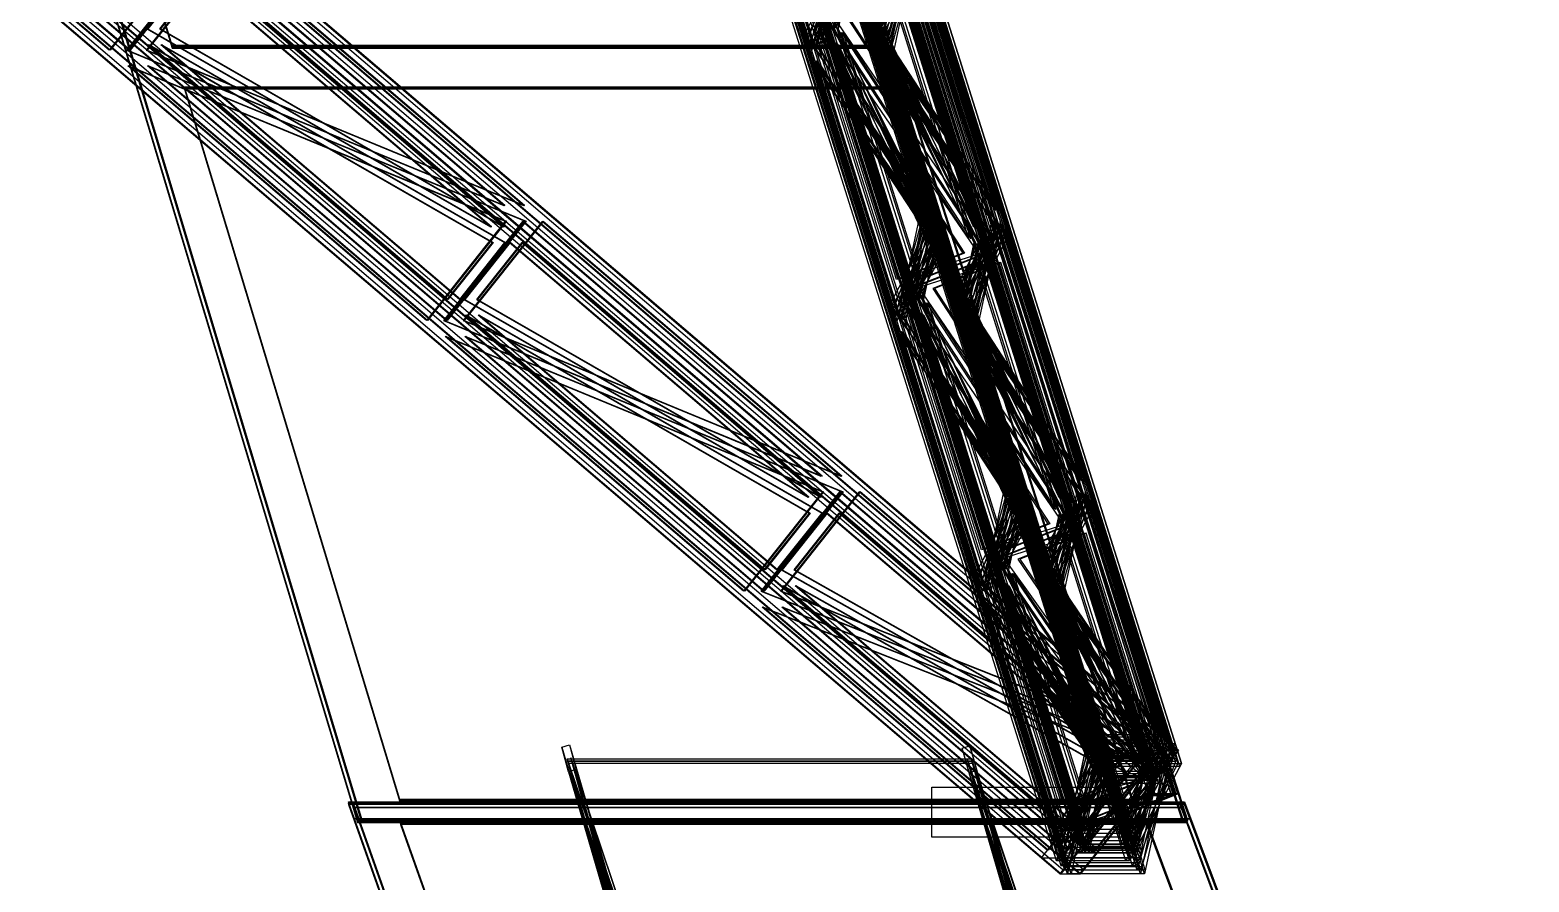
# Model space of a CAD drawing. Header units: millimetres. Extents: x -48000 to 1060615, y -2000 to 333000.
# Drawn here: x 22036 to 28043, y 39720 to 43131 of the extents above; entities that cross this region are included whole.
import ezdxf

# ---------------------------------------------------------------- set-up
doc = ezdxf.new("R2010")
doc.units = ezdxf.units.MM
doc.layers.add('D-STR-STRC', color=7, linetype='Continuous', lineweight=25)

msp = doc.modelspace()

# ---------------------------------------------------------------- linework, layer by layer
at = {"layer": 'D-STR-STRC'}
for points in [[(26554.91, 40247.04), (26162.05, 39752.96), (10913.33, 52752.96), (11306.19, 53247.04)], [(26559.06, 40247.04), (26166.2, 39752.96), (10917.48, 52752.96), (11310.34, 53247.04)], [(26633.8, 40247.04), (26240.94, 39752.96), (10992.22, 52752.96), (11385.08, 53247.04)], [(26637.95, 40247.04), (26245.09, 39752.96), (10996.37, 52752.96), (11389.23, 53247.04)], [(26312.19, 40233.09), (26182.2, 39766.91), (22084.76, 52766.91), (22214.75, 53233.09)], [(26298.26, 40247.04), (26192.7, 39752.96), (22095.26, 52752.96), (22200.82, 53247.04)], [(26327.47, 40233.09), (26197.48, 39766.91), (22100.04, 52766.91), (22230.03, 53233.09)], [(26313.71, 40247.04), (26208.15, 39752.96), (22110.71, 52752.96), (22216.28, 53247.04)], [(26602.52, 40233.09), (26472.53, 39766.91), (22375.09, 52766.91), (22505.08, 53233.09)], [(26591.85, 40247.04), (26486.29, 39752.96), (22388.85, 52752.96), (22494.41, 53247.04)], [(26617.8, 40233.09), (26487.81, 39766.91), (22390.37, 52766.91), (22520.36, 53233.09)], [(26607.3, 40247.04), (26501.74, 39752.96), (22404.3, 52752.96), (22509.86, 53247.04)], [(26501.66, 40162.12), (26243.85, 39837.88), (10995.13, 52837.88), (11252.94, 53162.12)], [(26505.81, 40162.12), (26248, 39837.88), (10999.28, 52837.88), (11257.09, 53162.12)], [(26552, 40162.12), (26294.19, 39837.88), (11045.47, 52837.88), (11303.28, 53162.12)], [(26556.15, 40162.12), (26298.34, 39837.88), (11049.62, 52837.88), (11307.43, 53162.12)], [(26358.28, 40194.89), (26149.92, 39805.11), (22052.48, 52805.11), (22260.84, 53194.89)], [(26372.87, 40194.89), (26164.51, 39805.11), (22067.07, 52805.11), (22275.43, 53194.89)], [(26331.29, 40215.87), (26168.35, 39784.13), (22070.91, 52784.13), (22233.85, 53215.87)], [(26346.31, 40215.87), (26183.36, 39784.13), (22085.93, 52784.13), (22248.87, 53215.87)], [(26333.24, 40162.12), (26263.96, 39837.88), (22166.52, 52837.88), (22235.8, 53162.12)], [(26348.69, 40162.12), (26279.41, 39837.88), (22181.97, 52837.88), (22251.25, 53162.12)], [(26635.49, 40194.89), (26427.13, 39805.11), (22329.69, 52805.11), (22538.05, 53194.89)], [(26650.08, 40194.89), (26441.72, 39805.11), (22344.28, 52805.11), (22552.64, 53194.89)], [(26520.59, 40162.12), (26451.31, 39837.88), (22353.87, 52837.88), (22423.15, 53162.12)], [(26616.64, 40215.87), (26453.69, 39784.13), (22356.25, 52784.13), (22519.2, 53215.87)], [(26536.04, 40162.12), (26466.76, 39837.88), (22369.33, 52837.88), (22438.6, 53162.12)], [(26631.65, 40215.87), (26468.71, 39784.13), (22371.27, 52784.13), (22534.21, 53215.87)], [(26372.62, 40127.9), (26235.88, 39872.1), (22138.45, 52872.1), (22275.18, 53127.9)], [(26354.91, 40141.67), (26247.98, 39858.33), (22150.54, 52858.33), (22257.47, 53141.67)], [(26387.21, 40127.9), (26250.47, 39872.1), (22153.04, 52872.1), (22289.77, 53127.9)], [(26342.37, 40152.97), (26257.07, 39847.03), (22159.63, 52847.03), (22244.93, 53152.97)], [(26369.93, 40141.67), (26263, 39858.33), (22165.56, 52858.33), (22272.49, 53141.67)], [(26357.65, 40152.97), (26272.35, 39847.03), (22174.91, 52847.03), (22260.22, 53152.97)], [(26549.53, 40127.9), (26412.79, 39872.1), (22315.35, 52872.1), (22452.09, 53127.9)], [(26564.12, 40127.9), (26427.38, 39872.1), (22329.94, 52872.1), (22466.68, 53127.9)], [(26537, 40141.67), (26430.07, 39858.33), (22332.63, 52858.33), (22439.57, 53141.67)], [(26527.65, 40152.97), (26442.35, 39847.03), (22344.91, 52847.03), (22430.21, 53152.97)], [(26552.02, 40141.67), (26445.09, 39858.33), (22347.65, 52858.33), (22454.58, 53141.67)], [(26542.93, 40152.97), (26457.63, 39847.03), (22360.19, 52847.03), (22445.49, 53152.97)], [(26536.39, 40073.12), (26165.22, 39926.88), (22067.78, 52926.88), (22438.96, 53073.12)], [(26536.39, 40073.12), (26165.22, 39926.88), (22067.78, 52926.88), (22438.96, 53073.12)], [(26543.55, 40073.12), (26172.37, 39926.88), (22074.93, 52926.88), (22446.11, 53073.12)], [(26543.55, 40073.12), (26172.37, 39926.88), (22074.93, 52926.88), (22446.11, 53073.12)], [(26609.82, 40066.13), (26190.18, 39933.87), (22092.74, 52933.87), (22512.39, 53066.13)], [(26627.63, 40073.12), (26256.45, 39926.88), (22159.01, 52926.88), (22530.19, 53073.12)], [(26627.63, 40073.12), (26256.45, 39926.88), (22159.01, 52926.88), (22530.19, 53073.12)], [(26634.78, 40073.12), (26263.61, 39926.88), (22166.17, 52926.88), (22537.34, 53073.12)], [(26634.78, 40073.12), (26263.61, 39926.88), (22166.17, 52926.88), (22537.34, 53073.12)], [(26674.28, 39968), (23348.54, 39968), (19714.09, 52041.23), (22799.84, 52041.23)], [(26674.28, 39963.38), (23348.54, 39963.38), (19714.09, 52036.62), (22799.84, 52036.62)], [(23348.54, 39958.5), (26674.28, 39958.5), (22799.84, 52031.73), (19714.09, 52031.73)], [(23363.86, 39968), (23363.86, 39968), (19729.41, 52041.23), (19729.41, 52041.23)], [(26659.05, 39958.5), (26659.05, 39958.5), (22784.6, 52031.73), (22784.6, 52031.73)], [(22415.06, 43064.28), (22415.06, 43064.28), (21556.18, 45917.41), (21556.18, 45917.41)], [(22430.38, 43068.9), (22430.38, 43068.9), (21571.5, 45922.02), (21571.5, 45922.02)], [(22605.6, 43063.86), (25488.9, 43063.86), (24576.33, 45917.83), (21743.14, 45917.83)], [(22605.6, 43058.97), (25488.9, 43058.97), (24576.33, 45912.95), (21743.14, 45912.95)], [(25488.76, 43068.9), (22605.47, 43068.9), (21743.27, 45922.02), (24576.47, 45922.02)], [(25488.76, 43064.28), (22605.47, 43064.28), (21743.27, 45917.41), (24576.47, 45917.41)], [(25664.07, 43058.97), (25664.07, 43058.97), (24748.19, 45912.95), (24748.19, 45912.95)], [(25679.3, 43063.86), (25679.3, 43063.86), (24763.43, 45917.83), (24763.43, 45917.83)], [(25299.37, 43414.93), (25131.71, 43101.28), (24815.25, 44105.3)], [(25278.89, 43428.83), (25147.77, 43081.41), (24829.59, 44090.93)], [(25313.96, 43414.93), (25146.3, 43101.28), (24829.84, 44105.3)], [(25293.91, 43428.83), (25162.79, 43081.41), (24844.6, 44090.93)], [(25576.58, 43414.93), (25408.92, 43101.28), (25092.46, 44105.3)], [(25591.17, 43414.93), (25423.51, 43101.28), (25107.05, 44105.3)], [(25564.24, 43428.83), (25433.12, 43081.41), (25114.93, 44090.93)], [(25579.25, 43428.83), (25448.14, 43081.41), (25129.95, 44090.93)], [(22670.05, 43448.9), (22353.92, 43051.32), (21157.75, 44071.09)], [(22674.2, 43448.9), (22358.07, 43051.32), (21161.9, 44071.09)], [(22748.94, 43448.9), (22432.81, 43051.32), (21236.64, 44071.09)], [(22753.09, 43448.9), (22436.96, 43051.32), (21240.79, 44071.09)], [(25264.63, 43440.02), (25160.02, 43064.88), (24840.16, 44079.7)], [(25254.37, 43448.9), (25169.43, 43051.32), (24848.01, 44071.09)], [(25279.91, 43440.02), (25175.3, 43064.88), (24855.44, 44079.7)], [(25269.83, 43448.9), (25184.88, 43051.32), (24863.46, 44071.09)], [(25554.96, 43440.02), (25450.36, 43064.88), (25130.5, 44079.7)], [(25547.96, 43448.9), (25463.01, 43051.32), (25141.59, 44071.09)], [(25570.24, 43440.02), (25465.64, 43064.88), (25145.78, 44079.7)], [(25563.41, 43448.9), (25478.47, 43051.32), (25157.05, 44071.09)], [(23934.85, 42428.91), (22738.68, 43448.68), (22422.55, 43051.1)], [(23939, 42428.91), (22742.83, 43448.68), (22426.7, 43051.1)], [(24013.74, 42428.91), (22817.57, 43448.68), (22501.44, 43051.1)], [(24017.89, 42428.91), (22821.72, 43448.68), (22505.59, 43051.1)], [(25605.5, 42420.3), (25285.64, 43435.12), (25181.04, 43059.98)], [(25594.23, 42428.91), (25272.81, 43448.68), (25187.87, 43051.1)], [(25620.78, 42420.3), (25300.92, 43435.12), (25196.32, 43059.98)], [(25609.69, 42428.91), (25288.27, 43448.68), (25203.32, 43051.1)], [(25895.84, 42420.3), (25575.98, 43435.12), (25471.37, 43059.98)], [(25887.82, 42428.91), (25566.4, 43448.68), (25481.45, 43051.1)], [(25911.12, 42420.3), (25591.26, 43435.12), (25486.65, 43059.98)], [(25903.27, 42428.91), (25581.85, 43448.68), (25496.91, 43051.1)], [(25644.23, 42394.7), (25327.77, 43398.72), (25160.11, 43085.07)], [(25621.33, 42409.07), (25303.14, 43418.59), (25172.03, 43071.17)], [(25658.82, 42394.7), (25342.36, 43398.72), (25174.7, 43085.07)], [(25636.35, 42409.07), (25318.16, 43418.59), (25187.04, 43071.17)], [(25921.44, 42394.7), (25604.98, 43398.72), (25437.32, 43085.07)], [(25936.03, 42394.7), (25619.57, 43398.72), (25451.91, 43085.07)], [(25906.68, 42409.07), (25588.49, 43418.59), (25457.37, 43071.17)], [(25921.69, 42409.07), (25603.51, 43418.59), (25472.39, 43071.17)], [(23881.6, 42343.99), (22685.43, 43363.76), (22504.35, 43136.02)], [(23885.75, 42343.99), (22689.58, 43363.76), (22508.5, 43136.02)], [(23931.94, 42343.99), (22735.77, 43363.76), (22554.69, 43136.02)], [(23936.09, 42343.99), (22739.92, 43363.76), (22558.84, 43136.02)], [(25658.57, 42327.71), (25342.11, 43331.72), (25246.07, 43152.06)], [(25644.95, 42334.87), (25326.76, 43344.38), (25251.66, 43145.37)], [(25635.69, 42340.17), (25315.83, 43354.99), (25255.91, 43140.11)], [(25629.21, 42343.99), (25307.79, 43363.76), (25259.13, 43136.02)], [(25673.16, 42327.71), (25356.7, 43331.72), (25260.66, 43152.06)], [(25659.97, 42334.87), (25341.78, 43344.38), (25266.67, 43145.37)], [(25650.97, 42340.17), (25331.11, 43354.99), (25271.19, 43140.11)], [(25644.66, 42343.99), (25323.24, 43363.76), (25274.58, 43136.02)], [(25835.47, 42327.71), (25519.02, 43331.72), (25422.98, 43152.06)], [(25827.05, 42334.87), (25508.86, 43344.38), (25433.75, 43145.37)], [(25850.06, 42327.71), (25533.61, 43331.72), (25437.57, 43152.06)], [(25820.97, 42340.17), (25501.11, 43354.99), (25441.19, 43140.11)], [(25816.56, 42343.99), (25495.14, 43363.76), (25446.48, 43136.02)], [(25842.06, 42334.87), (25523.88, 43344.38), (25448.77, 43145.37)], [(25836.25, 42340.17), (25516.39, 43354.99), (25456.47, 43140.11)], [(25832.01, 42343.99), (25510.59, 43363.76), (25461.93, 43136.02)], [(25798.19, 42294.87), (25486.47, 43283.89), (25220.74, 43179.19)], [(25798.19, 42294.87), (25486.47, 43283.89), (25220.74, 43179.19)], [(25805.35, 42294.87), (25493.62, 43283.89), (25227.89, 43179.19)], [(25805.35, 42294.87), (25493.62, 43283.89), (25227.89, 43179.19)], [(25866.97, 42289.92), (25555.58, 43277.88), (25255.15, 43183.19)], [(25889.42, 42294.87), (25577.7, 43283.89), (25311.97, 43179.19)], [(25889.42, 42294.87), (25577.7, 43283.89), (25311.97, 43179.19)], [(25896.58, 42294.87), (25584.85, 43283.89), (25319.13, 43179.19)], [(25896.58, 42294.87), (25584.85, 43283.89), (25319.13, 43179.19)], [(25837.58, 42233.48), (25537.15, 42138.79), (25225.76, 43126.74)], [(23887.53, 42280.65), (23706.44, 42052.9), (22510.27, 43072.68)], [(23891.68, 42280.65), (23710.6, 42052.9), (22514.42, 43072.68)], [(23937.87, 42280.65), (23756.79, 42052.9), (22560.62, 43072.68)], [(23942.02, 42280.65), (23760.94, 42052.9), (22564.77, 43072.68)], [(25773.61, 42237.47), (25507.88, 42132.78), (25196.15, 43121.8)], [(25773.61, 42237.47), (25507.88, 42132.78), (25196.15, 43121.8)], [(25780.76, 42237.47), (25515.04, 42132.78), (25203.31, 43121.8)], [(25780.76, 42237.47), (25515.04, 42132.78), (25203.31, 43121.8)], [(25655.17, 42264.61), (25559.13, 42084.94), (25242.67, 43088.96)], [(25643.96, 42271.29), (25568.86, 42072.28), (25250.67, 43081.8)], [(25636.26, 42276.56), (25576.35, 42061.68), (25256.49, 43076.5)], [(25669.76, 42264.61), (25573.72, 42084.94), (25257.26, 43088.96)], [(25630.8, 42280.65), (25582.14, 42052.9), (25260.72, 43072.68)], [(25658.98, 42271.29), (25583.87, 42072.28), (25265.69, 43081.8)], [(25651.54, 42276.56), (25591.63, 42061.68), (25271.77, 43076.5)], [(25646.25, 42280.65), (25597.59, 42052.9), (25276.17, 43072.68)], [(25864.84, 42237.47), (25599.11, 42132.78), (25287.39, 43121.8)], [(25864.84, 42237.47), (25599.11, 42132.78), (25287.39, 43121.8)], [(25872, 42237.47), (25606.27, 42132.78), (25294.54, 43121.8)], [(25872, 42237.47), (25606.27, 42132.78), (25294.54, 43121.8)], [(25832.07, 42264.61), (25736.03, 42084.94), (25419.58, 43088.96)], [(25826.06, 42271.29), (25750.95, 42072.28), (25432.77, 43081.8)], [(25846.66, 42264.61), (25750.62, 42084.94), (25434.17, 43088.96)], [(25821.54, 42276.56), (25761.62, 42061.68), (25441.77, 43076.5)], [(25841.08, 42271.29), (25765.97, 42072.28), (25447.78, 43081.8)], [(25818.15, 42280.65), (25769.49, 42052.9), (25448.08, 43072.68)], [(25836.82, 42276.56), (25776.91, 42061.68), (25457.05, 43076.5)], [(25833.61, 42280.65), (25784.95, 42052.9), (25463.53, 43072.68)], [(25640.83, 42331.6), (25473.16, 42017.95), (25156.71, 43021.97)], [(25620.34, 42345.5), (25489.23, 41998.08), (25171.04, 43007.59)], [(25655.42, 42331.6), (25487.75, 42017.95), (25171.3, 43021.97)], [(25635.36, 42345.5), (25504.24, 41998.08), (25186.06, 43007.59)], [(25918.04, 42331.6), (25750.37, 42017.95), (25433.92, 43021.97)], [(25932.63, 42331.6), (25764.96, 42017.95), (25448.51, 43021.97)], [(25905.69, 42345.5), (25774.57, 41998.08), (25456.39, 43007.59)], [(25920.71, 42345.5), (25789.59, 41998.08), (25471.4, 43007.59)], [(23940.78, 42365.57), (23624.65, 41967.98), (22428.48, 42987.76)], [(23944.93, 42365.57), (23628.8, 41967.98), (22432.63, 42987.76)], [(24019.66, 42365.57), (23703.54, 41967.98), (22507.37, 42987.76)], [(24023.82, 42365.57), (23707.69, 41967.98), (22511.52, 42987.76)], [(25606.08, 42356.69), (25501.48, 41981.55), (25181.62, 42996.37)], [(25595.83, 42365.57), (25510.88, 41967.98), (25189.46, 42987.76)], [(25621.36, 42356.69), (25516.76, 41981.55), (25196.9, 42996.37)], [(25611.28, 42365.57), (25526.33, 41967.98), (25204.91, 42987.76)], [(25896.41, 42356.69), (25791.81, 41981.55), (25471.95, 42996.37)], [(25889.41, 42365.57), (25804.47, 41967.98), (25483.05, 42987.76)], [(25911.69, 42356.69), (25807.09, 41981.55), (25487.23, 42996.37)], [(25904.86, 42365.57), (25819.92, 41967.98), (25498.5, 42987.76)], [(23323.67, 40045.98), (23323.67, 40045.98), (22464.79, 42899.1), (22464.79, 42899.1)], [(23338.99, 40050.59), (23338.99, 40050.59), (22480.11, 42903.71), (22480.11, 42903.71)], [(23517.71, 40045.55), (26454.01, 40045.55), (25541.44, 42899.53), (22655.26, 42899.53)], [(23517.71, 40040.66), (26454.01, 40040.66), (25541.44, 42894.64), (22655.26, 42894.64)], [(26453.87, 40050.59), (23517.58, 40050.59), (22655.38, 42903.71), (25541.58, 42903.71)], [(26453.87, 40045.98), (23517.58, 40045.98), (22655.38, 42899.1), (25541.58, 42899.1)], [(26632.68, 40040.66), (26632.68, 40040.66), (25716.8, 42894.64), (25716.8, 42894.64)], [(26647.91, 40045.55), (26647.91, 40045.55), (25732.04, 42899.53), (25732.04, 42899.53)], [(25205.57, 41345.58), (24009.4, 42365.35), (23693.28, 41967.77)], [(25209.73, 41345.58), (24013.56, 42365.35), (23697.43, 41967.77)], [(25284.46, 41345.58), (24088.29, 42365.35), (23772.17, 41967.77)], [(25288.62, 41345.58), (24092.44, 42365.35), (23776.32, 41967.77)], [(25946.95, 41336.96), (25627.1, 42351.78), (25522.49, 41976.65)], [(25935.69, 41345.58), (25614.27, 42365.35), (25529.32, 41967.77)], [(25962.24, 41336.96), (25642.38, 42351.78), (25537.77, 41976.65)], [(25951.14, 41345.58), (25629.72, 42365.35), (25544.77, 41967.77)], [(26237.29, 41336.96), (25917.43, 42351.78), (25812.83, 41976.65)], [(26229.27, 41345.58), (25907.85, 42365.35), (25822.91, 41967.77)], [(26252.57, 41336.96), (25932.71, 42351.78), (25828.11, 41976.65)], [(26244.73, 41345.58), (25923.31, 42365.35), (25838.36, 41967.77)], [(25985.68, 41311.37), (25669.23, 42315.38), (25501.56, 42001.73)], [(25962.78, 41325.74), (25644.6, 42335.25), (25513.48, 41987.84)], [(26000.27, 41311.37), (25683.82, 42315.38), (25516.15, 42001.73)], [(25977.8, 41325.74), (25659.61, 42335.25), (25528.5, 41987.84)], [(26262.89, 41311.37), (25946.44, 42315.38), (25778.77, 42001.73)], [(26277.48, 41311.37), (25961.03, 42315.38), (25793.36, 42001.73)], [(26248.13, 41325.74), (25929.94, 42335.25), (25798.83, 41987.84)], [(26263.15, 41325.74), (25944.96, 42335.25), (25813.84, 41987.84)], [(25152.33, 41260.66), (23956.15, 42280.43), (23775.07, 42052.69)], [(25156.48, 41260.66), (23960.31, 42280.43), (23779.22, 42052.69)], [(25202.67, 41260.66), (24006.5, 42280.43), (23825.42, 42052.69)], [(25206.82, 41260.66), (24010.65, 42280.43), (23829.57, 42052.69)], [(26000.02, 41244.37), (25683.57, 42248.39), (25587.53, 42068.73)], [(25986.4, 41251.53), (25668.22, 42261.05), (25593.11, 42062.04)], [(25977.14, 41256.84), (25657.28, 42271.66), (25597.36, 42056.77)], [(25970.66, 41260.66), (25649.24, 42280.43), (25600.58, 42052.69)], [(26014.61, 41244.37), (25698.16, 42248.39), (25602.12, 42068.73)], [(26001.42, 41251.53), (25683.23, 42261.05), (25608.13, 42062.04)], [(25992.42, 41256.84), (25672.56, 42271.66), (25612.64, 42056.77)], [(25986.11, 41260.66), (25664.69, 42280.43), (25616.03, 42052.69)], [(26176.93, 41244.37), (25860.47, 42248.39), (25764.43, 42068.73)], [(26168.5, 41251.53), (25850.31, 42261.05), (25775.21, 42062.04)], [(26191.52, 41244.37), (25875.06, 42248.39), (25779.02, 42068.73)], [(26162.42, 41256.84), (25842.56, 42271.66), (25782.64, 42056.77)], [(26158.01, 41260.66), (25836.59, 42280.43), (25787.94, 42052.69)], [(26183.52, 41251.53), (25865.33, 42261.05), (25790.22, 42062.04)], [(26177.7, 41256.84), (25857.84, 42271.66), (25797.92, 42056.77)], [(26173.47, 41260.66), (25852.05, 42280.43), (25803.39, 42052.69)], [(26139.65, 41211.54), (25827.92, 42200.55), (25562.19, 42095.86)], [(26139.65, 41211.54), (25827.92, 42200.55), (25562.19, 42095.86)], [(26146.8, 41211.54), (25835.08, 42200.55), (25569.35, 42095.86)], [(26146.8, 41211.54), (25835.08, 42200.55), (25569.35, 42095.86)], [(26208.43, 41206.59), (25897.03, 42194.55), (25596.6, 42099.86)], [(26230.88, 41211.54), (25919.15, 42200.55), (25653.42, 42095.86)], [(26230.88, 41211.54), (25919.15, 42200.55), (25653.42, 42095.86)], [(26238.03, 41211.54), (25926.31, 42200.55), (25660.58, 42095.86)], [(26238.03, 41211.54), (25926.31, 42200.55), (25660.58, 42095.86)], [(25158.25, 41197.31), (24977.17, 40969.57), (23781, 41989.34)], [(25162.4, 41197.31), (24981.32, 40969.57), (23785.15, 41989.34)], [(25208.6, 41197.31), (25027.51, 40969.57), (23831.34, 41989.34)], [(25212.75, 41197.31), (25031.67, 40969.57), (23835.49, 41989.34)], [(26115.06, 41154.14), (25849.33, 41049.45), (25537.61, 42038.46)], [(26115.06, 41154.14), (25849.33, 41049.45), (25537.61, 42038.46)], [(26122.22, 41154.14), (25856.49, 41049.45), (25544.76, 42038.46)], [(26122.22, 41154.14), (25856.49, 41049.45), (25544.76, 42038.46)], [(26179.04, 41150.14), (25878.61, 41055.45), (25567.21, 42043.41)], [(25996.62, 41181.27), (25900.58, 41001.61), (25584.13, 42005.63)], [(25985.42, 41187.96), (25910.31, 40988.95), (25592.12, 41998.47)], [(25977.72, 41193.23), (25917.8, 40978.34), (25597.94, 41993.16)], [(26011.21, 41181.27), (25915.17, 41001.61), (25598.72, 42005.63)], [(25972.25, 41197.31), (25923.59, 40969.57), (25602.17, 41989.34)], [(26000.43, 41187.96), (25925.33, 40988.95), (25607.14, 41998.47)], [(25993, 41193.23), (25933.08, 40978.34), (25613.22, 41993.16)], [(25987.7, 41197.31), (25939.05, 40969.57), (25617.63, 41989.34)], [(26206.29, 41154.14), (25940.57, 41049.45), (25628.84, 42038.46)], [(26206.29, 41154.14), (25940.57, 41049.45), (25628.84, 42038.46)], [(26213.45, 41154.14), (25947.72, 41049.45), (25635.99, 42038.46)], [(26213.45, 41154.14), (25947.72, 41049.45), (25635.99, 42038.46)], [(26173.52, 41181.27), (26077.48, 41001.61), (25761.03, 42005.63)], [(26167.51, 41187.96), (26092.41, 40988.95), (25774.22, 41998.47)], [(26188.11, 41181.27), (26092.07, 41001.61), (25775.62, 42005.63)], [(26163, 41193.23), (26103.08, 40978.34), (25783.22, 41993.16)], [(26182.53, 41187.96), (26107.42, 40988.95), (25789.24, 41998.47)], [(26159.61, 41197.31), (26110.95, 40969.57), (25789.53, 41989.34)], [(26178.28, 41193.23), (26118.36, 40978.34), (25798.5, 41993.16)], [(26175.06, 41197.31), (26126.4, 40969.57), (25804.98, 41989.34)], [(25982.28, 41248.27), (25814.61, 40934.62), (25498.16, 41938.63)], [(25996.87, 41248.27), (25829.2, 40934.62), (25512.75, 41938.63)], [(26259.49, 41248.27), (26091.82, 40934.62), (25775.37, 41938.63)], [(26274.08, 41248.27), (26106.41, 40934.62), (25789.96, 41938.63)], [(25211.5, 41282.23), (24895.38, 40884.65), (23699.2, 41904.42)], [(25215.65, 41282.23), (24899.53, 40884.65), (23703.36, 41904.42)], [(25290.39, 41282.23), (24974.26, 40884.65), (23778.09, 41904.42)], [(25294.54, 41282.23), (24978.42, 40884.65), (23782.25, 41904.42)], [(25961.8, 41262.16), (25830.68, 40914.75), (25512.49, 41924.26)], [(25947.53, 41273.35), (25842.93, 40898.22), (25523.07, 41913.04)], [(25976.81, 41262.16), (25845.7, 40914.75), (25527.51, 41924.26)], [(25937.28, 41282.23), (25852.33, 40884.65), (25530.92, 41904.42)], [(25962.81, 41273.35), (25858.21, 40898.22), (25538.35, 41913.04)], [(25952.73, 41282.23), (25867.79, 40884.65), (25546.37, 41904.42)], [(26247.14, 41262.16), (26116.03, 40914.75), (25797.84, 41924.26)], [(26262.16, 41262.16), (26131.04, 40914.75), (25812.86, 41924.26)], [(26237.87, 41273.35), (26133.26, 40898.22), (25813.4, 41913.04)], [(26230.87, 41282.23), (26145.92, 40884.65), (25824.5, 41904.42)], [(26253.15, 41273.35), (26148.54, 40898.22), (25828.69, 41913.04)], [(26246.32, 41282.23), (26161.37, 40884.65), (25839.95, 41904.42)], [(26422.25, 40308.33), (25280.13, 41282.02), (24964, 40884.43)], [(26426.4, 40308.33), (25284.28, 41282.02), (24968.16, 40884.43)], [(26501.14, 40308.33), (25359.02, 41282.02), (25042.89, 40884.43)], [(26505.29, 40308.33), (25363.17, 41282.02), (25047.04, 40884.43)], [(26272.75, 40303.3), (25968.55, 41268.45), (25863.95, 40893.31)], [(26262.62, 40308.33), (25955.72, 41282.02), (25870.78, 40884.43)], [(26288.03, 40303.3), (25983.83, 41268.45), (25879.23, 40893.31)], [(26278.07, 40308.33), (25971.17, 41282.02), (25886.23, 40884.43)], [(26563.09, 40303.3), (26258.88, 41268.45), (26154.28, 40893.31)], [(26556.2, 40308.33), (26249.31, 41282.02), (26164.36, 40884.43)], [(26578.37, 40303.3), (26274.16, 41268.45), (26169.56, 40893.31)], [(26571.65, 40308.33), (26264.76, 41282.02), (26179.81, 40884.43)], [(26309.01, 40285.53), (26010.68, 41232.05), (25843.01, 40918.4)], [(26287.37, 40295.92), (25986.05, 41251.92), (25854.93, 40904.5)], [(26323.6, 40285.53), (26025.27, 41232.05), (25857.6, 40918.4)], [(26302.39, 40295.92), (26001.07, 41251.92), (25869.95, 40904.5)], [(26586.22, 40285.53), (26287.89, 41232.05), (26120.22, 40918.4)], [(26600.81, 40285.53), (26302.48, 41232.05), (26134.81, 40918.4)], [(26572.71, 40295.92), (26271.4, 41251.92), (26140.28, 40904.5)], [(26587.73, 40295.92), (26286.41, 41251.92), (26155.3, 40904.5)], [(26369, 40223.41), (25226.88, 41197.1), (25045.8, 40969.35)], [(26373.15, 40223.41), (25231.03, 41197.1), (25049.95, 40969.35)], [(26419.34, 40223.41), (25277.22, 41197.1), (25096.14, 40969.35)], [(26423.49, 40223.41), (25281.38, 41197.1), (25100.29, 40969.35)], [(26323.35, 40218.54), (26025.02, 41165.06), (25928.98, 40985.39)], [(26310.99, 40221.72), (26009.67, 41177.72), (25934.56, 40978.71)], [(26302.94, 40223.18), (25998.73, 41188.32), (25938.82, 40973.44)], [(26297.59, 40223.41), (25990.69, 41197.1), (25942.04, 40969.35)], [(26337.94, 40218.54), (26039.61, 41165.06), (25943.57, 40985.39)], [(26326.01, 40221.72), (26024.69, 41177.72), (25949.58, 40978.71)], [(26318.22, 40223.18), (26014.02, 41188.32), (25954.1, 40973.44)], [(26313.04, 40223.41), (26006.15, 41197.1), (25957.49, 40969.35)], [(26500.25, 40218.54), (26201.92, 41165.06), (26105.88, 40985.39)], [(26493.08, 40221.72), (26191.77, 41177.72), (26116.66, 40978.71)], [(26514.84, 40218.54), (26216.51, 41165.06), (26120.47, 40985.39)], [(26488.22, 40223.18), (26184.01, 41188.32), (26124.1, 40973.44)], [(26484.94, 40223.41), (26178.05, 41197.1), (26129.39, 40969.35)], [(26508.1, 40221.72), (26206.78, 41177.72), (26131.68, 40978.71)], [(26503.5, 40223.18), (26199.29, 41188.32), (26139.38, 40973.44)], [(26500.39, 40223.41), (26193.5, 41197.1), (26144.84, 40969.35)], [(26459.55, 40196.58), (26169.37, 41117.22), (25903.64, 41012.53)], [(26459.55, 40196.58), (26169.37, 41117.22), (25903.64, 41012.53)], [(26466.7, 40196.58), (26176.53, 41117.22), (25910.8, 41012.53)], [(26466.7, 40196.58), (26176.53, 41117.22), (25910.8, 41012.53)], [(26528.09, 40192.4), (26238.49, 41111.21), (25938.06, 41016.52)], [(26550.78, 40196.58), (26260.6, 41117.22), (25994.88, 41012.53)], [(26550.78, 40196.58), (26260.6, 41117.22), (25994.88, 41012.53)], [(26557.93, 40196.58), (26267.76, 41117.22), (26002.03, 41012.53)], [(26557.93, 40196.58), (26267.76, 41117.22), (26002.03, 41012.53)], [(26374.93, 40160.06), (26193.84, 39932.32), (25051.73, 40906.01)], [(26379.08, 40160.06), (26198, 39932.32), (25055.88, 40906.01)], [(26425.27, 40160.06), (26244.19, 39932.32), (25102.07, 40906.01)], [(26429.42, 40160.06), (26248.34, 39932.32), (25106.22, 40906.01)], [(26434.96, 40139.18), (26169.23, 40034.49), (25879.06, 40955.13)], [(26434.96, 40139.18), (26169.23, 40034.49), (25879.06, 40955.13)], [(26442.12, 40139.18), (26176.39, 40034.49), (25886.22, 40955.13)], [(26442.12, 40139.18), (26176.39, 40034.49), (25886.22, 40955.13)], [(26498.69, 40135.96), (26198.26, 40041.27), (25908.67, 40960.08)], [(26319.95, 40155.44), (26223.91, 39975.78), (25925.58, 40922.29)], [(26310, 40158.14), (26234.89, 39959.14), (25933.58, 40915.13)], [(26303.51, 40159.57), (26243.6, 39944.68), (25939.39, 40909.83)], [(26334.54, 40155.44), (26238.5, 39975.78), (25940.17, 40922.29)], [(26299.18, 40160.06), (26250.52, 39932.32), (25943.63, 40906.01)], [(26325.02, 40158.14), (26249.91, 39959.14), (25948.59, 40915.13)], [(26318.8, 40159.57), (26258.88, 39944.68), (25954.67, 40909.83)], [(26314.63, 40160.06), (26265.97, 39932.32), (25959.08, 40906.01)], [(26526.19, 40139.18), (26260.47, 40034.49), (25970.29, 40955.13)], [(26526.19, 40139.18), (26260.47, 40034.49), (25970.29, 40955.13)], [(26533.35, 40139.18), (26267.62, 40034.49), (25977.45, 40955.13)], [(26533.35, 40139.18), (26267.62, 40034.49), (25977.45, 40955.13)], [(26496.85, 40155.44), (26400.81, 39975.78), (26102.48, 40922.29)], [(26492.1, 40158.14), (26416.99, 39959.14), (26115.67, 40915.13)], [(26511.44, 40155.44), (26415.4, 39975.78), (26117.07, 40922.29)], [(26488.79, 40159.57), (26428.88, 39944.68), (26124.67, 40909.83)], [(26507.12, 40158.14), (26432.01, 39959.14), (26130.69, 40915.13)], [(26486.54, 40160.06), (26437.88, 39932.32), (26130.98, 40906.01)], [(26504.07, 40159.57), (26444.16, 39944.68), (26139.95, 40909.83)], [(26501.99, 40160.06), (26453.33, 39932.32), (26146.43, 40906.01)], [(26305.61, 40222.44), (26137.94, 39908.79), (25839.61, 40855.3)], [(26320.2, 40222.44), (26152.53, 39908.79), (25854.2, 40855.3)], [(26582.82, 40222.44), (26415.15, 39908.79), (26116.82, 40855.3)], [(26597.41, 40222.44), (26429.74, 39908.79), (26131.41, 40855.3)], [(26428.18, 40244.98), (26112.05, 39847.4), (24969.93, 40821.09)], [(26432.33, 40244.98), (26116.2, 39847.4), (24974.08, 40821.09)], [(26507.06, 40244.98), (26190.94, 39847.4), (25048.82, 40821.09)], [(26511.22, 40244.98), (26195.09, 39847.4), (25052.97, 40821.09)], [(26286.38, 40232.35), (26155.26, 39884.93), (25853.95, 40840.93)], [(26273.33, 40239.69), (26168.73, 39864.56), (25864.52, 40829.7)], [(26301.4, 40232.35), (26170.28, 39884.93), (25868.96, 40840.93)], [(26264.21, 40244.98), (26179.26, 39847.4), (25872.37, 40821.09)], [(26288.61, 40239.69), (26184.01, 39864.56), (25879.8, 40829.7)], [(26279.66, 40244.98), (26194.72, 39847.4), (25887.82, 40821.09)], [(26571.73, 40232.35), (26440.61, 39884.93), (26139.29, 40840.93)], [(26586.75, 40232.35), (26455.63, 39884.93), (26154.31, 40840.93)], [(26563.66, 40239.69), (26459.06, 39864.56), (26154.86, 40829.7)], [(26557.79, 40244.98), (26472.85, 39847.4), (26165.95, 40821.09)], [(26578.94, 40239.69), (26474.34, 39864.56), (26170.14, 40829.7)], [(26573.25, 40244.98), (26488.3, 39847.4), (26181.41, 40821.09)], [(26563.39, 40310.6), (26480.35, 40310.6), (26087.5, 39816.52), (26170.54, 39816.52)], [(26278.23, 40310.6), (26587.27, 40310.6), (26481.7, 39816.52), (26172.67, 39816.52)], [(24197.92, 40269.13), (24224.96, 40170.23), (24194.13, 40161.64), (24167.09, 40260.55)], [(25798.72, 40157.35), (25771.68, 40256.26), (25802.5, 40264.84), (25829.54, 40165.93)], [(26333.28, 40274.2), (26625.08, 40274.2), (26416.72, 39884.42), (26124.92, 39884.42)], [(26308.02, 40289.69), (26608.39, 40289.69), (26445.45, 39857.95), (26145.08, 39857.95)], [(26290.59, 40301.61), (26596.21, 40301.61), (26466.22, 39835.42), (26160.6, 39835.42)], [(26637.95, 40247.04), (26554.91, 40247.04), (26162.05, 39752.96), (26245.09, 39752.96)], [(26298.26, 40247.04), (26607.3, 40247.04), (26501.74, 39752.96), (26192.7, 39752.96)], [(26298.26, 40247.04), (26607.3, 40247.04), (26604, 40231.6), (26294.96, 40231.6)], [(26637.95, 40247.04), (26554.91, 40247.04), (26542.63, 40231.6), (26625.67, 40231.6)], [(25813.66, 40193.97), (24193.66, 40193.97), (24188.32, 40213.24), (25808.32, 40213.24)], [(24395.39, 39598.74), (24802.38, 37996.42), (24188.32, 40213.24)], [(25813.66, 40193.97), (24193.66, 40193.97), (24188.32, 40213.24), (25808.32, 40213.24)], [(24188.32, 40213.24), (24802.38, 37996.42), (25007.04, 37410.05)], [(24188.32, 40213.24), (25007.04, 37410.05), (24395.39, 39598.74)], [(26421.67, 37997.12), (24802.79, 37997.33), (24189.03, 40212.54), (25807.9, 40212.33)], [(26421.67, 37997.12), (24802.79, 37997.33), (24189.03, 40212.54), (25807.9, 40212.33)], [(26424.17, 37989.94), (24805.3, 37990.14), (24191.57, 40205.01), (25810.44, 40204.8)], [(26424.59, 37988.74), (24805.72, 37988.95), (24191.99, 40203.75), (25810.87, 40203.55)], [(24203.73, 40217.55), (25022.45, 37414.35), (24410.8, 39603.05)], [(24410.81, 39603.02), (24817.79, 38000.69), (24203.74, 40217.52)], [(24203.74, 40217.52), (24817.79, 38000.69), (25022.46, 37414.32)], [(26611.62, 37405.77), (25792.9, 40208.97), (26406.96, 37992.15)], [(26406.96, 37992.15), (25792.9, 40208.97), (25999.97, 39594.47)], [(26611.63, 37405.74), (25999.98, 39594.43), (25792.91, 40208.93)], [(26627.04, 37410.05), (26015.39, 39598.74), (25808.32, 40213.24)], [(26627.04, 37410.05), (25808.32, 40213.24), (26422.38, 37996.42)], [(26422.38, 37996.42), (25808.32, 40213.24), (26015.39, 39598.74)], [(26358.28, 40194.89), (26650.08, 40194.89), (26441.72, 39805.11), (26149.92, 39805.11)], [(26331.29, 40215.87), (26631.65, 40215.87), (26468.71, 39784.13), (26168.35, 39784.13)], [(26427.1, 40225.68), (26481.6, 40225.68), (26223.79, 39901.44), (26169.29, 39901.44)], [(26312.19, 40233.09), (26617.8, 40233.09), (26487.81, 39766.91), (26182.2, 39766.91)], [(26539.12, 40207.21), (26347.62, 40207.21), (26210.89, 39951.42), (26402.38, 39951.42)], [(26528.76, 40215.48), (26331.64, 40215.48), (26224.71, 39932.15), (26421.83, 39932.15)], [(26521.34, 40221.48), (26320.78, 40221.48), (26235.47, 39915.55), (26436.03, 39915.55)], [(26516.01, 40225.68), (26313.2, 40225.68), (26243.93, 39901.44), (26446.73, 39901.44)], [(26312.19, 40233.09), (26617.8, 40233.09), (26613.74, 40218.53), (26308.13, 40218.53)], [(26331.29, 40215.87), (26631.65, 40215.87), (26626.56, 40202.38), (26326.2, 40202.38)], [(26358.28, 40194.89), (26650.08, 40194.89), (26643.57, 40182.71), (26351.77, 40182.71)], [(26506.67, 40167.43), (26605.05, 40167.43), (26233.88, 40021.2), (26135.49, 40021.2)], [(26605.05, 40167.43), (26506.67, 40167.43), (26135.49, 40021.2), (26233.88, 40021.2)], [(26579.76, 40161.51), (26579.76, 40161.51), (26160.11, 40029.24), (26160.11, 40029.24)], [(26564.12, 40127.9), (26372.62, 40127.9), (26235.88, 39872.1), (26427.38, 39872.1)], [(26501.66, 40162.12), (26556.15, 40162.12), (26298.34, 39837.88), (26243.85, 39837.88)], [(26552.02, 40141.67), (26354.91, 40141.67), (26247.98, 39858.33), (26445.09, 39858.33)], [(26542.93, 40152.97), (26342.37, 40152.97), (26257.07, 39847.03), (26457.63, 39847.03)], [(26536.04, 40162.12), (26333.24, 40162.12), (26263.96, 39837.88), (26466.76, 39837.88)], [(26536.04, 40162.12), (26333.24, 40162.12), (26329.94, 40146.68), (26532.74, 40146.68)], [(26542.93, 40152.97), (26342.37, 40152.97), (26338.31, 40138.4), (26538.87, 40138.4)], [(26552.02, 40141.67), (26354.91, 40141.67), (26349.82, 40128.17), (26546.93, 40128.17)], [(26564.12, 40127.9), (26372.62, 40127.9), (26366.11, 40115.72), (26557.6, 40115.72)], [(26501.66, 40162.12), (26556.15, 40162.12), (26543.88, 40146.68), (26489.38, 40146.68)], [(25650, 40100), (26400, 40100), (26400, 39900), (25650, 39900)], [(26536.39, 40073.12), (26634.78, 40073.12), (26263.61, 39926.88), (26165.22, 39926.88)], [(26634.78, 40073.12), (26536.39, 40073.12), (26165.22, 39926.88), (26263.61, 39926.88)], [(26609.82, 40066.13), (26609.82, 40066.13), (26190.18, 39933.87), (26190.18, 39933.87)], [(26536.39, 40073.12), (26634.78, 40073.12), (26617.91, 40066.47), (26519.52, 40066.47)], [(26634.78, 40073.12), (26536.39, 40073.12), (26519.52, 40066.47), (26617.91, 40066.47)], [(26609.82, 40066.13), (26609.82, 40066.13), (26590.75, 40060.12), (26590.75, 40060.12)], [(31179.55, 27969.79), (27590.48, 27969.79), (23312.53, 40040.9), (26661.6, 40040.9)], [(23312.53, 40035.56), (23312.53, 40035.56), (23332.53, 40035.56), (23332.53, 40035.56)], [(31179.55, 27964.44), (27590.48, 27964.44), (23312.53, 40035.56), (26661.6, 40035.56)], [(26661.6, 40035.56), (23312.53, 40035.56), (23312.53, 40035.56), (26661.6, 40035.56)], [(27590.48, 27958.83), (31179.55, 27958.83), (26661.6, 40029.95), (23312.53, 40029.95)], [(26660.9, 40035.56), (26660.9, 40035.56), (23313.24, 40035.56), (23313.24, 40035.56)], [(26660.9, 40035.56), (23313.24, 40035.56), (23313.24, 40035.56), (26660.9, 40035.56)], [(27605.56, 27969.79), (27605.56, 27969.79), (23327.61, 40040.9), (23327.61, 40040.9)], [(26655.95, 40018.31), (26655.95, 40018.31), (23332.71, 40018.31), (23332.71, 40018.31)], [(26655.95, 40018.31), (23332.71, 40018.31), (23332.71, 40018.31), (26655.95, 40018.31)], [(24410.19, 39523.75), (24736.24, 38240.11), (24244.31, 40016.04)], [(24425.61, 39528.03), (24751.65, 38244.39), (24259.72, 40020.31)], [(26340.82, 38235.84), (25848.89, 40011.76), (26014.78, 39519.48)], [(26356.24, 38240.11), (25864.31, 40016.04), (26030.19, 39523.75)], [(26661.6, 40035.56), (26661.6, 40035.56), (26641.6, 40035.56), (26641.6, 40035.56)], [(31164.56, 27958.83), (31164.56, 27958.83), (26646.62, 40029.95), (26646.62, 40029.95)], [(26684.19, 39973.33), (26684.19, 39973.33), (23335.29, 39973.33), (23335.29, 39973.33)], [(26684.19, 39973.33), (23335.29, 39973.33), (23335.29, 39973.33), (26684.19, 39973.33)], [(24710.08, 36092.08), (24710.08, 36092.08), (23340.96, 39955.33), (23340.96, 39955.33)], [(23348.54, 39963.38), (23348.54, 39963.38), (23368.54, 39963.38), (23368.54, 39963.38)], [(26674.28, 39963.38), (23348.54, 39963.38), (23348.54, 39963.38), (26674.28, 39963.38)], [(26673.57, 39963.38), (26673.57, 39963.38), (23349.24, 39963.38), (23349.24, 39963.38)], [(26673.57, 39963.38), (23349.24, 39963.38), (23349.24, 39963.38), (26673.57, 39963.38)], [(24725.16, 36097.43), (24725.16, 36097.43), (23356.04, 39960.67), (23356.04, 39960.67)], [(24536.89, 37097.55), (27578.09, 37097.55), (26511.37, 39955.79), (23520.89, 39955.79)], [(24536.89, 37091.94), (27578.09, 37091.94), (26511.37, 39950.18), (23520.89, 39950.18)], [(27953.34, 36097.43), (24894.29, 36097.43), (23521.05, 39960.67), (26511.54, 39960.67)], [(27953.34, 36092.08), (24894.29, 36092.08), (23521.05, 39955.33), (26511.54, 39955.33)], [(26674.28, 39963.38), (26674.28, 39963.38), (26654.28, 39963.38), (26654.28, 39963.38)], [(27746.25, 37091.94), (27746.25, 37091.94), (26676.47, 39950.18), (26676.47, 39950.18)], [(27761.23, 37097.55), (27761.23, 37097.55), (26691.46, 39955.79), (26691.46, 39955.79)], [(24272.48, 39933.73), (24920.84, 37713.82), (24436.46, 39447.1)], [(24274.07, 39909.29), (24761.64, 38149.11), (24924.15, 37683.52)], [(24287.88, 39938.04), (24936.25, 37718.13), (24451.87, 39451.41)], [(24289.49, 39913.56), (24777.06, 38153.39), (24939.57, 37687.8)], [(26525.43, 37709.52), (26041.05, 39442.79), (25877.07, 39929.43)], [(26528.73, 37679.25), (25878.66, 39905.02), (26366.22, 38144.84)], [(26540.84, 37713.82), (26056.46, 39447.1), (25892.48, 39933.73)], [(26544.15, 37683.52), (25894.07, 39909.29), (26381.64, 38149.11)], [(26182.09, 39933.53), (26280.48, 39933.53), (26263.61, 39926.88), (26165.22, 39926.88)], [(26280.48, 39933.53), (26182.09, 39933.53), (26165.22, 39926.88), (26263.61, 39926.88)], [(26209.25, 39939.88), (26209.25, 39939.88), (26190.18, 39933.87), (26190.18, 39933.87)], [(26433.89, 39884.28), (26242.4, 39884.28), (26235.88, 39872.1), (26427.38, 39872.1)], [(26256.12, 39853.32), (26310.62, 39853.32), (26298.34, 39837.88), (26243.85, 39837.88)], [(26450.18, 39871.83), (26253.07, 39871.83), (26247.98, 39858.33), (26445.09, 39858.33)], [(26461.69, 39861.6), (26261.13, 39861.6), (26257.07, 39847.03), (26457.63, 39847.03)], [(26470.06, 39853.32), (26267.26, 39853.32), (26263.96, 39837.88), (26466.76, 39837.88)], [(26156.43, 39817.29), (26448.23, 39817.29), (26441.72, 39805.11), (26149.92, 39805.11)], [(26257.37, 39768.4), (26174.33, 39768.4), (26162.05, 39752.96), (26245.09, 39752.96)], [(26173.44, 39797.62), (26473.8, 39797.62), (26468.71, 39784.13), (26168.35, 39784.13)], [(26186.26, 39781.47), (26491.87, 39781.47), (26487.81, 39766.91), (26182.2, 39766.91)], [(26196, 39768.4), (26505.04, 39768.4), (26501.74, 39752.96), (26192.7, 39752.96)]]:
    msp.add_lwpolyline(points, close=True, dxfattribs=at)
for points in [[(26542.63, 40231.6), (11293.91, 53231.6)], [(26554.91, 40247.04), (11306.19, 53247.04)], [(26625.67, 40231.6), (11376.95, 53231.6)], [(26637.95, 40247.04), (11389.23, 53247.04)], [(26294.96, 40231.6), (22197.52, 53231.6)], [(26298.26, 40247.04), (22200.82, 53247.04)], [(26308.13, 40218.53), (22210.69, 53218.53)], [(26312.19, 40233.09), (22214.75, 53233.09)], [(26604, 40231.6), (22506.56, 53231.6)], [(26607.3, 40247.04), (22509.86, 53247.04)], [(26613.74, 40218.53), (22516.3, 53218.53)], [(26617.8, 40233.09), (22520.36, 53233.09)], [(26501.66, 40162.12), (11252.94, 53162.12)], [(26556.15, 40162.12), (11307.43, 53162.12)], [(26326.2, 40202.38), (22228.76, 53202.38)], [(26331.29, 40215.87), (22233.85, 53215.87)], [(26333.24, 40162.12), (22235.8, 53162.12)], [(26351.77, 40182.71), (22254.33, 53182.71)], [(26358.28, 40194.89), (22260.84, 53194.89)], [(26536.04, 40162.12), (22438.6, 53162.12)], [(26626.56, 40202.38), (22529.12, 53202.38)], [(26631.65, 40215.87), (22534.21, 53215.87)], [(26643.57, 40182.71), (22546.13, 53182.71)], [(26650.08, 40194.89), (22552.64, 53194.89)], [(26489.38, 40146.68), (11240.66, 53146.68)], [(26543.88, 40146.68), (11295.16, 53146.68)], [(26329.94, 40146.68), (22232.5, 53146.68)], [(26338.31, 40138.4), (22240.87, 53138.4)], [(26342.37, 40152.97), (22244.93, 53152.97)], [(26349.82, 40128.17), (22252.38, 53128.17)], [(26354.91, 40141.67), (22257.47, 53141.67)], [(26366.11, 40115.72), (22268.67, 53115.72)], [(26372.62, 40127.9), (22275.18, 53127.9)], [(26532.74, 40146.68), (22435.3, 53146.68)], [(26538.87, 40138.4), (22441.43, 53138.4)], [(26542.93, 40152.97), (22445.49, 53152.97)], [(26546.93, 40128.17), (22449.49, 53128.17)], [(26552.02, 40141.67), (22454.58, 53141.67)], [(26557.6, 40115.72), (22460.16, 53115.72)], [(26564.12, 40127.9), (22466.68, 53127.9)], [(26519.52, 40066.47), (22422.08, 53066.47)], [(26519.52, 40066.47), (22422.08, 53066.47)], [(26536.39, 40073.12), (22438.96, 53073.12)], [(26536.39, 40073.12), (22438.96, 53073.12)], [(26590.75, 40060.12), (22493.31, 53060.12)], [(26609.82, 40066.13), (22512.39, 53066.13)], [(26617.91, 40066.47), (22520.47, 53066.47)], [(26617.91, 40066.47), (22520.47, 53066.47)], [(26634.78, 40073.12), (22537.34, 53073.12)], [(26634.78, 40073.12), (22537.34, 53073.12)], [(26165.22, 39926.88), (22067.78, 52926.88)], [(26165.22, 39926.88), (22067.78, 52926.88)], [(26182.09, 39933.53), (22084.65, 52933.53)], [(26182.09, 39933.53), (22084.65, 52933.53)], [(26190.18, 39933.87), (22092.74, 52933.87)], [(26209.25, 39939.88), (22111.81, 52939.88)], [(26263.61, 39926.88), (22166.17, 52926.88)], [(26263.61, 39926.88), (22166.17, 52926.88)], [(26280.48, 39933.53), (22183.04, 52933.53)], [(26280.48, 39933.53), (22183.04, 52933.53)], [(26235.88, 39872.1), (22138.45, 52872.1)], [(26242.4, 39884.28), (22144.96, 52884.28)], [(26247.98, 39858.33), (22150.54, 52858.33)], [(26253.07, 39871.83), (22155.63, 52871.83)], [(26261.13, 39861.6), (22163.69, 52861.6)], [(26427.38, 39872.1), (22329.94, 52872.1)], [(26433.89, 39884.28), (22336.45, 52884.28)], [(26445.09, 39858.33), (22347.65, 52858.33)], [(26450.18, 39871.83), (22352.74, 52871.83)], [(26461.69, 39861.6), (22364.25, 52861.6)], [(26243.85, 39837.88), (10995.13, 52837.88)], [(26256.12, 39853.32), (11007.4, 52853.32)], [(26298.34, 39837.88), (11049.62, 52837.88)], [(26310.62, 39853.32), (11061.9, 52853.32)], [(26149.92, 39805.11), (22052.48, 52805.11)], [(26156.43, 39817.29), (22058.99, 52817.29)], [(26173.44, 39797.62), (22076, 52797.62)], [(26257.07, 39847.03), (22159.63, 52847.03)], [(26263.96, 39837.88), (22166.52, 52837.88)], [(26267.26, 39853.32), (22169.82, 52853.32)], [(26441.72, 39805.11), (22344.28, 52805.11)], [(26448.23, 39817.29), (22350.79, 52817.29)], [(26457.63, 39847.03), (22360.19, 52847.03)], [(26466.76, 39837.88), (22369.33, 52837.88)], [(26470.06, 39853.32), (22372.62, 52853.32)], [(26473.8, 39797.62), (22376.36, 52797.62)], [(26162.05, 39752.96), (10913.33, 52752.96)], [(26174.33, 39768.4), (10925.61, 52768.4)], [(26245.09, 39752.96), (10996.37, 52752.96)], [(26257.37, 39768.4), (11008.65, 52768.4)], [(26168.35, 39784.13), (22070.91, 52784.13)], [(26182.2, 39766.91), (22084.76, 52766.91)], [(26186.26, 39781.47), (22088.82, 52781.47)], [(26192.7, 39752.96), (22095.26, 52752.96)], [(26196, 39768.4), (22098.56, 52768.4)], [(26468.71, 39784.13), (22371.27, 52784.13)], [(26487.81, 39766.91), (22390.37, 52766.91)], [(26491.87, 39781.47), (22394.43, 52781.47)], [(26501.74, 39752.96), (22404.3, 52752.96)], [(26505.04, 39768.4), (22407.6, 52768.4)], [(23348.54, 39963.38), (19714.09, 52036.62)], [(23348.54, 39963.38), (19714.09, 52036.62)], [(23368.54, 39963.38), (19734.09, 52036.62)], [(26654.28, 39963.38), (22779.84, 52036.62)], [(26674.28, 39963.38), (22799.84, 52036.62)], [(26674.28, 39963.38), (22799.84, 52036.62)], [(26298.26, 40247.04), (26278.23, 40310.6)], [(26554.91, 40247.04), (26480.35, 40310.6)], [(26637.95, 40247.04), (26563.39, 40310.6)], [(26607.3, 40247.04), (26587.27, 40310.6)], [(24167.09, 40260.55), (24985.81, 37457.35)], [(24197.92, 40269.13), (25016.64, 37465.94)], [(26590.4, 37453.06), (25771.68, 40256.26)], [(26621.23, 37461.65), (25802.5, 40264.84)], [(26312.19, 40233.09), (26290.59, 40301.61)], [(26331.29, 40215.87), (26308.02, 40289.69)], [(26358.28, 40194.89), (26333.28, 40274.2)], [(26617.8, 40233.09), (26596.21, 40301.61)], [(26631.65, 40215.87), (26608.39, 40289.69)], [(26650.08, 40194.89), (26625.08, 40274.2)], [(24395.39, 39598.74), (24188.32, 40213.24)], [(24188.32, 40213.24), (24395.39, 39598.74)], [(24191.99, 40203.75), (24189.03, 40212.54)], [(24189.03, 40212.54), (24191.57, 40205.01)], [(24400.77, 39579.49), (24193.66, 40193.97)], [(24193.66, 40193.97), (24400.77, 39579.49)], [(25810.87, 40203.55), (25807.9, 40212.33)], [(25807.9, 40212.33), (25810.44, 40204.8)], [(26015.39, 39598.74), (25808.32, 40213.24)], [(25808.32, 40213.24), (26015.39, 39598.74)], [(26020.77, 39579.49), (25813.66, 40193.97)], [(25813.66, 40193.97), (26020.77, 39579.49)], [(26333.24, 40162.12), (26313.2, 40225.68)], [(26342.37, 40152.97), (26320.78, 40221.48)], [(26354.91, 40141.67), (26331.64, 40215.48)], [(26372.62, 40127.9), (26347.62, 40207.21)], [(26501.66, 40162.12), (26427.1, 40225.68)], [(26556.15, 40162.12), (26481.6, 40225.68)], [(26536.04, 40162.12), (26516.01, 40225.68)], [(26542.93, 40152.97), (26521.34, 40221.48)], [(26552.02, 40141.67), (26528.76, 40215.48)], [(26564.12, 40127.9), (26539.12, 40207.21)], [(24194.13, 40161.64), (25012.86, 37358.45)], [(24224.96, 40170.23), (25043.68, 37367.03)], [(26617.44, 37354.16), (25798.72, 40157.35)], [(26648.27, 37362.74), (25829.54, 40165.93)], [(26536.39, 40073.12), (26506.67, 40167.43)], [(26536.39, 40073.12), (26506.67, 40167.43)], [(26609.82, 40066.13), (26579.76, 40161.51)], [(26634.78, 40073.12), (26605.05, 40167.43)], [(26634.78, 40073.12), (26605.05, 40167.43)], [(27590.48, 27964.44), (23312.53, 40035.56)], [(27590.48, 27964.44), (23312.53, 40035.56)], [(23335.29, 39973.33), (23313.24, 40035.56)], [(23335.29, 39973.33), (23313.24, 40035.56)], [(27610.48, 27964.44), (23332.53, 40035.56)], [(23349.24, 39963.38), (23332.71, 40018.31)], [(23349.24, 39963.38), (23332.71, 40018.31)], [(26165.22, 39926.88), (26135.49, 40021.2)], [(26165.22, 39926.88), (26135.49, 40021.2)], [(26190.18, 39933.87), (26160.11, 40029.24)], [(26263.61, 39926.88), (26233.88, 40021.2)], [(26263.61, 39926.88), (26233.88, 40021.2)], [(31159.55, 27964.44), (26641.6, 40035.56)], [(26673.57, 39963.38), (26655.95, 40018.31)], [(26673.57, 39963.38), (26655.95, 40018.31)], [(26684.19, 39973.33), (26660.9, 40035.56)], [(26684.19, 39973.33), (26660.9, 40035.56)], [(31179.55, 27964.44), (26661.6, 40035.56)], [(31179.55, 27964.44), (26661.6, 40035.56)], [(26235.88, 39872.1), (26210.89, 39951.42)], [(26427.38, 39872.1), (26402.38, 39951.42)], [(26149.92, 39805.11), (26124.92, 39884.42)], [(26243.85, 39837.88), (26169.29, 39901.44)], [(26298.34, 39837.88), (26223.79, 39901.44)], [(26247.98, 39858.33), (26224.71, 39932.15)], [(26257.07, 39847.03), (26235.47, 39915.55)], [(26263.96, 39837.88), (26243.93, 39901.44)], [(26441.72, 39805.11), (26416.72, 39884.42)], [(26445.09, 39858.33), (26421.83, 39932.15)], [(26457.63, 39847.03), (26436.03, 39915.55)], [(26466.76, 39837.88), (26446.73, 39901.44)], [(26168.35, 39784.13), (26145.08, 39857.95)], [(26182.2, 39766.91), (26160.6, 39835.42)], [(26468.71, 39784.13), (26445.45, 39857.95)], [(26487.81, 39766.91), (26466.22, 39835.42)], [(26162.05, 39752.96), (26087.5, 39816.52)], [(26245.09, 39752.96), (26170.54, 39816.52)], [(26192.7, 39752.96), (26172.67, 39816.52)], [(26501.74, 39752.96), (26481.7, 39816.52)]]:
    msp.add_lwpolyline(points, dxfattribs=at)

doc.saveas('drawing.dxf')
